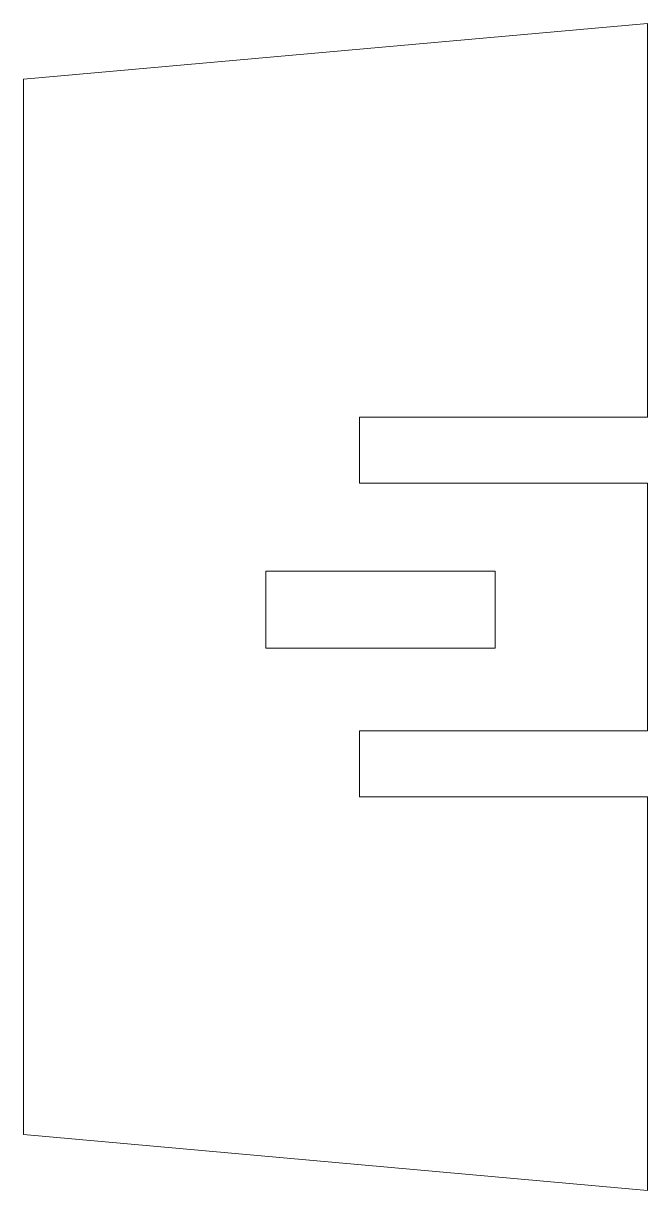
# Model space of a CAD drawing. Header units: millimetres. Extents: x 3181.1 to 3208.8, y 1293.4 to 1345.4.
import ezdxf

# ---------------------------------------------------------------- set-up
doc = ezdxf.new("R2010")
doc.units = ezdxf.units.MM

msp = doc.modelspace()

# ---------------------------------------------------------------- linework, layer by layer
at = {"lineweight": 20}
for points, knots in [([(3181.099, 1342.861), (3181.099, 1342.861), (3208.846, 1345.351), (3208.846, 1345.351), (3208.846, 1345.351), (3208.846, 1345.351), (3208.846, 1327.831), (3208.846, 1327.831), (3208.846, 1327.831), (3208.846, 1327.831), (3196.04, 1327.831), (3196.04, 1327.831), (3196.04, 1327.831), (3196.04, 1327.831), (3196.04, 1324.896), (3196.04, 1324.896), (3196.04, 1324.896), (3196.04, 1324.896), (3208.846, 1324.896), (3208.846, 1324.896)], [0, 0, 0, 0, 0.166667, 0.166667, 0.166667, 0.166667, 0.333333, 0.333333, 0.333333, 0.333333, 0.5, 0.5, 0.5, 0.5, 0.666667, 0.666667, 0.666667, 0.666667, 1, 1, 1, 1]), ([(3181.099, 1342.861), (3181.099, 1342.861), (3181.099, 1295.925), (3181.099, 1295.925), (3181.099, 1295.925), (3181.099, 1295.925), (3208.846, 1293.434), (3208.846, 1293.434), (3208.846, 1293.434), (3208.846, 1293.434), (3208.846, 1310.954), (3208.846, 1310.954), (3208.846, 1310.954), (3208.846, 1310.954), (3196.04, 1310.954), (3196.04, 1310.954), (3196.04, 1310.954), (3196.04, 1310.954), (3196.04, 1313.889), (3196.04, 1313.889), (3196.04, 1313.889), (3196.04, 1313.889), (3208.846, 1313.889), (3208.846, 1313.889), (3208.846, 1313.889), (3208.846, 1313.889), (3208.846, 1324.896), (3208.846, 1324.896)], [0, 0, 0, 0, 0.125, 0.125, 0.125, 0.125, 0.25, 0.25, 0.25, 0.25, 0.375, 0.375, 0.375, 0.375, 0.5, 0.5, 0.5, 0.5, 0.625, 0.625, 0.625, 0.625, 0.75, 0.75, 0.75, 0.75, 1, 1, 1, 1]), ([(3202.066, 1320.984), (3202.066, 1320.984), (3191.876, 1320.984), (3191.876, 1320.984), (3191.876, 1320.984), (3191.876, 1320.984), (3191.871, 1320.985), (3191.871, 1320.985)], [0, 0, 0, 0, 0.333333, 0.333333, 0.333333, 0.333333, 1, 1, 1, 1]), ([(3191.871, 1320.985), (3191.871, 1320.985), (3191.871, 1317.556), (3191.871, 1317.556), (3191.871, 1317.556), (3191.871, 1317.556), (3191.876, 1317.555), (3191.876, 1317.555), (3191.876, 1317.555), (3191.876, 1317.555), (3202.066, 1317.555), (3202.066, 1317.555), (3202.066, 1317.555), (3202.066, 1317.555), (3202.066, 1320.984), (3202.066, 1320.984)], [0, 0, 0, 0, 0.2, 0.2, 0.2, 0.2, 0.4, 0.4, 0.4, 0.4, 0.6, 0.6, 0.6, 0.6, 1, 1, 1, 1])]:
    msp.add_open_spline(points, degree=3, knots=knots, dxfattribs=at)

doc.saveas('drawing.dxf')
